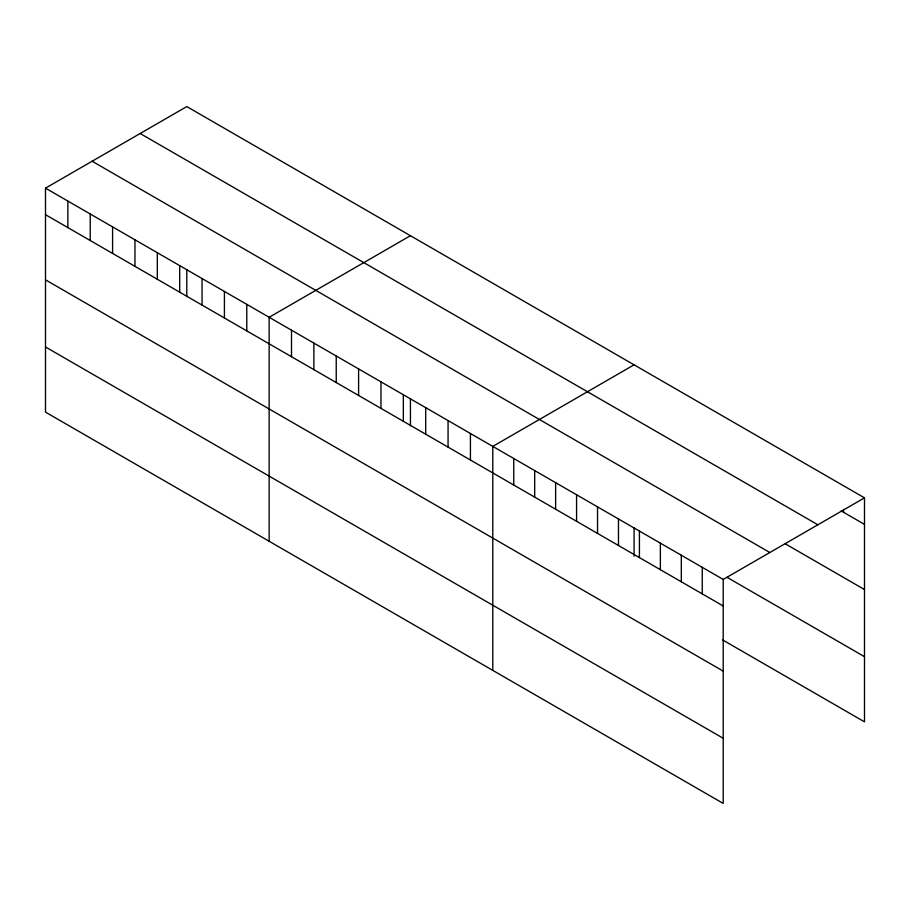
<?xml version="1.0" encoding="UTF-8"?>
<svg xmlns="http://www.w3.org/2000/svg" width="910" height="910" viewBox="0 0 910 910"><rect width="100%" height="100%" fill="white"/><g stroke="black" fill="none" stroke-linecap="round" stroke-linejoin="round"><path stroke-width="1.36" d="M45.5 188.154L723.211 579.431L723.211 803.416L45.5 412.139L45.5 188.154L186.789 106.584L864.5 497.861L864.5 721.846L722.529 639.866M410.433 235.701L269.144 317.283L269.144 541.257M634.077 364.83L492.788 446.4L492.788 670.386M723.211 579.431L864.5 497.861M841.227 510.954L864.5 524.387M140.163 133.508L817.874 524.774M785.364 543.861L864.5 589.555M92.126 161.241L769.837 552.518M727.181 577.406L864.5 656.679M45.5 214.692L723.211 605.969M45.5 279.848L723.211 671.125M45.5 346.983L723.211 738.26M843.547 509.509L843.547 512.296M702.258 567.339L702.258 593.866M681.317 555.248L681.317 581.774M660.364 543.145L660.364 569.683M639.423 531.053L639.423 557.591M634.077 527.72L634.077 556.226M618.47 518.962L618.47 545.5M597.529 506.87L597.529 533.396M576.576 494.778L576.576 521.305M555.635 482.675L555.635 509.213M534.682 470.584L534.682 497.122M513.74 458.492L513.74 485.03M470.424 433.49L470.424 460.016M448.061 420.579L448.061 447.106M425.698 407.669L425.698 434.195M410.433 398.603L410.433 425.755M403.335 394.747L403.335 421.284M380.971 381.836L380.971 408.374M358.597 368.925L358.597 395.463M336.234 356.015L336.234 382.553M313.87 343.104L313.87 369.642M291.507 330.193L291.507 356.72M246.781 304.372L246.781 330.899M224.417 291.45L224.417 317.988M202.054 278.54L202.054 305.077M186.789 269.485L186.789 296.637M179.691 265.629L179.691 292.167M157.328 252.718L157.328 279.256M134.953 239.808L134.953 266.346M112.59 226.897L112.59 253.424M90.226 213.987L90.226 240.513M67.863 201.076L67.863 227.602"/></g></svg>
